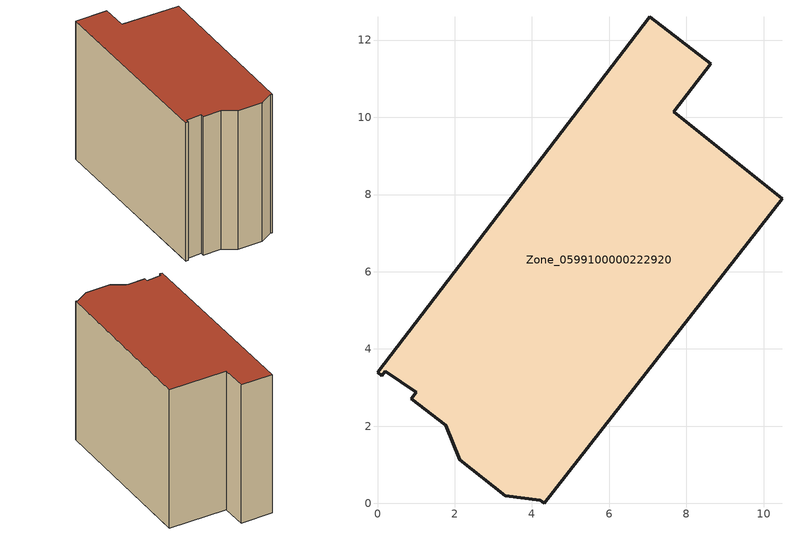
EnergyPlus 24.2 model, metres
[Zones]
Zone_0599100000222920
 floor ground (C_G): 7.68,10.15 10.48,7.89 4.32,0 4.22,0.08 3.31,0.2 2.12,1.13 1.76,2.02 0.87,2.71 1.01,2.88 0.21,3.42 0.11,3.3 0,3.39 7.05,12.61 8.62,11.39 z3.31
 wall outside (C_F): 2.12,1.13 3.31,0.2 4.22,0.08 4.32,0 10.48,7.89 7.68,10.15 8.62,11.39 7.05,12.61 0,3.39 0.11,3.3 0.21,3.42 1.01,2.88 0.87,2.71 1.76,2.02 2.12,1.13 z3.31:12.45
 roof outside (C_R): 1.01,2.88 0.87,2.71 1.76,2.02 2.12,1.13 3.31,0.2 4.22,0.08 4.32,0 10.48,7.89 7.68,10.15 8.62,11.39 7.05,12.61 0,3.39 0.11,3.3 0.21,3.42 z12.45
[BUILDING]
Pand.0599100000222920: North Axis=0; Terrain=City; Loads Convergence Tolerance Value=0.04; Temperature Convergence Tolerance Value=0.4; Solar Distribution=FullExterior; Maximum Number of Warmup Days=25; Minimum Number of Warmup Days=1
[Site:Location]
Rotterdam.The.Hague.AP_ZH_NLD Design_Conditions: Latitude=51.96; Longitude=4.45; Time Zone=1; Elevation=-4.5
[SITE:GROUNDTEMPERATURE:BUILDINGSURFACE]
18, 18, 18, 18, 18, 18, 18, 18, 18, 18, 18, 18
[MATERIAL] Thermal Absorptance=0.9; Solar Absorptance=0.7; Visible Absorptance=0.7
Name | Roughness | Thickness | Conductivity | Density | Specific Heat
G.TI.1946 | MediumSmooth | 0.15 | 1 | 540 | 1210
F.TI.1946 | Rough | 0.3 | 0.857143 | 1920 | 840
R.TI.1946 | MediumRough | 0.2 | 0.1 | 1500 | 1000
[CONSTRUCTION]
C_G: G.TI.1946
C_F: F.TI.1946
C_R: R.TI.1946
[ZONE]
Zone_0599100000222920: Type=1; Multiplier=1; Ceiling Height=Autocalculate; Volume=Autocalculate; Floor Area=autocalculate; Part of Total Floor Area=Yes
[ZONEINFILTRATION:DESIGNFLOWRATE]
Infil_Zone_0599100000222920: Zone or ZoneList or Space or SpaceList=Zone_0599100000222920; Schedule=AlwaysOn; Design Flow Rate Calculation Method=Flow/Area; Flow Rate per Floor Area=0.003; Constant Term Coefficient=1; Temperature Term Coefficient=0; Velocity Term Coefficient=0; Velocity Squared Term Coefficient=0
[HVACTEMPLATE:ZONE:IDEALLOADSAIRSYSTEM]
Zone_0599100000222920: Maximum Heating Supply Air Temperature=50; Minimum Cooling Supply Air Temperature=13; Maximum Heating Supply Air Humidity Ratio=0.0156; Minimum Cooling Supply Air Humidity Ratio=0.0077; Heating Limit=NoLimit; Cooling Limit=NoLimit; Dehumidification Control Type=ConstantSensibleHeatRatio; Cooling Sensible Heat Ratio=0.7; Dehumidification Setpoint=60; Humidification Control Type=None; Humidification Setpoint=30; Outdoor Air Method=None; Outdoor Air Flow Rate per Person=0.00944; Outdoor Air Flow Rate per Zone Floor Area=0; Outdoor Air Flow Rate per Zone=0; Demand Controlled Ventilation Type=None; Outdoor Air Economizer Type=NoEconomizer; Heat Recovery Type=None; Sensible Heat Recovery Effectiveness=0.7; Latent Heat Recovery Effectiveness=0.65
[ZONECONTROL:THERMOSTAT]
ThermostatControl_Zone_0599100000222920: Zone or ZoneList=Zone_0599100000222920; Control Type Schedule=DualSetpointControlType; Control 1=Thermostat_Zone_0599100000222920; Temperature Difference Between Cutout And Setpoint=0
[THERMOSTATSETPOINT:DUALSETPOINT]
Thermostat_Zone_0599100000222920: Heating Setpoint Temperature Schedule=HeatingSetpoint_Zone_0599100000222920; Cooling Setpoint Temperature Schedule=CoolingSetpoint_Zone_0599100000222920
[SCHEDULE:COMPACT]
HeatingSetpoint_Zone_0599100000222920: Through: 12/31, For: AllDays, Until: 24:00, 21
CoolingSetpoint_Zone_0599100000222920: Through: 12/31, For: AllDays, Until: 24:00, 24
DualSetpointControlType: Through: 12/31, For: AllDays, Until: 24:00, 4
AlwaysOn: Through: 12/31, For: AllDays, Until: 24:00, 1
